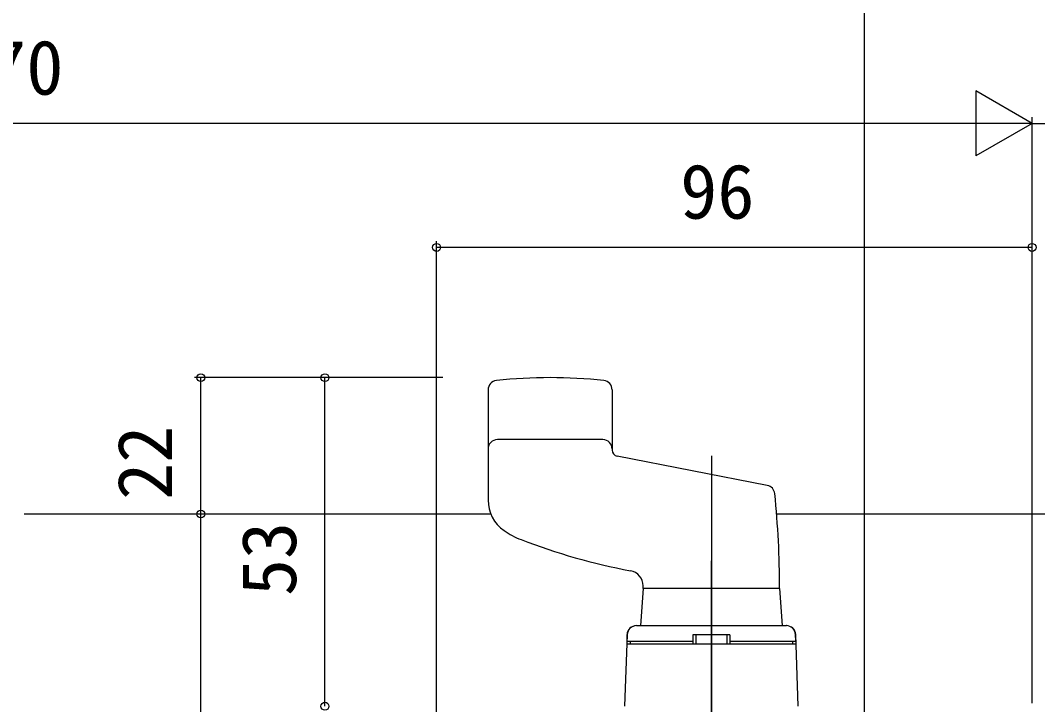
# Model space of a CAD drawing. Units: millimetres, scale not verified. Extents: x -525 to 525, y -783 to 777.
# Drawn here: x 97.9 to 261.9, y -474.3 to -364 of the extents above; entities that cross this region are included whole.
import ezdxf
from ezdxf.enums import TextEntityAlignment as Align

# ---------------------------------------------------------------- set-up
doc = ezdxf.new("R2010")
doc.units = ezdxf.units.MM
doc.header["$LTSCALE"] = 4
for name, color, linetype in [('0-4_YKK_12', 2, 'Continuous'), ('0-5_YKK_13', 4, 'Continuous'), ('0-7_YKK_D', 6, 'Continuous')]:
    doc.layers.add(name, color=color, linetype=linetype)
doc.styles.add('ＭＳ ゴシック', font='')
doc.styles.get('ＭＳ ゴシック').set_extended_font_data('MS Gothic')

msp = doc.modelspace()

# ---------------------------------------------------------------- linework, layer by layer
at = {"layer": '0-4_YKK_12'}
for p, q in [((173.744, -443.6), (98.5, -443.6)), ((285.949, -443.6), (219.824, -443.6)), ((209.305, -573.975), (209.305, -451.151)), ((209.305, -473.286), (209.305, -485.436))]:
    msp.add_line(p, q, dxfattribs=at)
at = {"layer": '0-5_YKK_13'}
for p, q in [((173.305, -423.564), (173.305, -441.347)), ((193.305, -423.564), (193.305, -433.279)), ((191.805, -431.603), (174.805, -431.603)), ((218.319, -438.99), (194.114, -434.261)), ((209.305, -434.229), (209.305, -496.603)), ((198.305, -455.603), (198.305, -455.2)), ((220.305, -455.603), (198.305, -455.603)), ((220.305, -455.603), (220.725, -461.603)), ((197.208, -461.603), (221.403, -461.603)), ((197.241, -461.603), (221.37, -461.603)), ((195.709, -463.05), (195.305, -474.603)), ((195.705, -464.103), (195.742, -463.05)), ((212.305, -463.103), (206.305, -463.103)), ((206.305, -463.103), (206.305, -464.603)), ((206.305, -463.603), (206.305, -464.603)), ((206.805, -463.103), (206.805, -464.603)), ((211.805, -463.103), (211.805, -464.603)), ((212.305, -463.103), (212.305, -464.603)), ((212.305, -463.603), (212.305, -464.603)), ((222.905, -464.103), (222.869, -463.05)), ((223.305, -474.603), (222.902, -463.05)), ((222.956, -464.603), (195.655, -464.603)), ((195.705, -464.103), (206.305, -464.103)), ((196.205, -464.103), (196.205, -464.603)), ((206.305, -464.603), (196.205, -464.603)), ((212.305, -464.103), (222.905, -464.103)), ((222.405, -464.603), (212.305, -464.603)), ((222.405, -464.103), (222.405, -464.603))]:
    msp.add_line(p, q, dxfattribs=at)
msp.add_lwpolyline([(220.305, -455.603), (198.305, -455.603), (197.886, -461.603)], dxfattribs=at)
for centre, radius, start, end in [((174.805, -423.564), 1.5, 96.21619, 180), ((183.305, -501.603), 80, 83.78381, 96.21619), ((191.805, -423.564), 1.5, 0, 83.78381), ((174.805, -433.103), 1.5, 90, 180), ((191.805, -433.103), 1.5, 0, 90), ((194.305, -433.279), 1, 180, 258.94541), ((218.031, -440.462), 1.5, 5.85199, 78.94541), ((70.305, -455.603), 150, 0, 5.85199), ((179.305, -441.347), 6, 180, 235.1501), ((183.305, -435.603), 13, 235.1501, 248.87563), ((214.66, -354.449), 100, 248.87563, 259.40044), ((195.805, -455.2), 2.5, 0, 79.40044), ((197.208, -463.103), 1.5, 90, 178), ((197.241, -463.103), 1.5, 90, 178), ((221.37, -463.103), 1.5, 2, 90), ((221.403, -463.103), 1.5, 2, 90)]:
    msp.add_arc(centre, radius, start, end, dxfattribs=at)
at = {"layer": '0-7_YKK_D'}
for p, q in [((234, -533.3), (234, -186.637)), ((234, -533.3), (234, -291.21)), ((261.003, -380.6), (251.909, -375.35)), ((251.909, -375.35), (251.909, -385.85)), ((261.003, -474.098), (261.003, -379.6)), ((261.003, -474.098), (261.003, -379.6)), ((250.503, -380.6), (-58.499, -380.6)), ((261.003, -380.6), (242.816, -380.6)), ((261.003, -380.6), (251.909, -385.85)), ((261.003, -380.6), (285, -380.6)), ((165.003, -478.818), (165.003, -399.6)), ((261.003, -474.098), (261.003, -399.6)), ((261.003, -400.6), (165.003, -400.6)), ((166.003, -421.603), (126.003, -421.603)), ((127.003, -443.6), (127.003, -421.603)), ((166.003, -421.603), (146.003, -421.603)), ((147.003, -474.598), (147.003, -421.603)), ((166.003, -443.6), (126.003, -443.6)), ((166.003, -443.6), (126.003, -443.6)), ((127.003, -558.6), (127.003, -443.6))]:
    msp.add_line(p, q, dxfattribs=at)
for centre in [(165.003, -400.6), (261.003, -400.6), (127.003, -421.603), (147.003, -421.603), (127.003, -443.6), (127.003, -443.6), (147.003, -474.598), (147.003, -474.598)]:
    msp.add_circle(centre, 0.637, dxfattribs=at)

# ---------------------------------------------------------------- texts
at = {"layer": '0-7_YKK_D', "style": 'ＭＳ ゴシック'}
for s, p in [('DW＝W－70', (50.933, -378.6)), ('96', (204.275, -398.6))]:
    msp.add_text(s, height=8.798, dxfattribs=at).set_placement(p, align=Align.BOTTOM_LEFT)
for s, p in [('22', (125.003, -441.329)), ('53', (145.003, -456.828))]:
    msp.add_text(s, height=8.798, rotation=90, dxfattribs=at).set_placement(p, align=Align.BOTTOM_LEFT)

doc.saveas('drawing.dxf')
